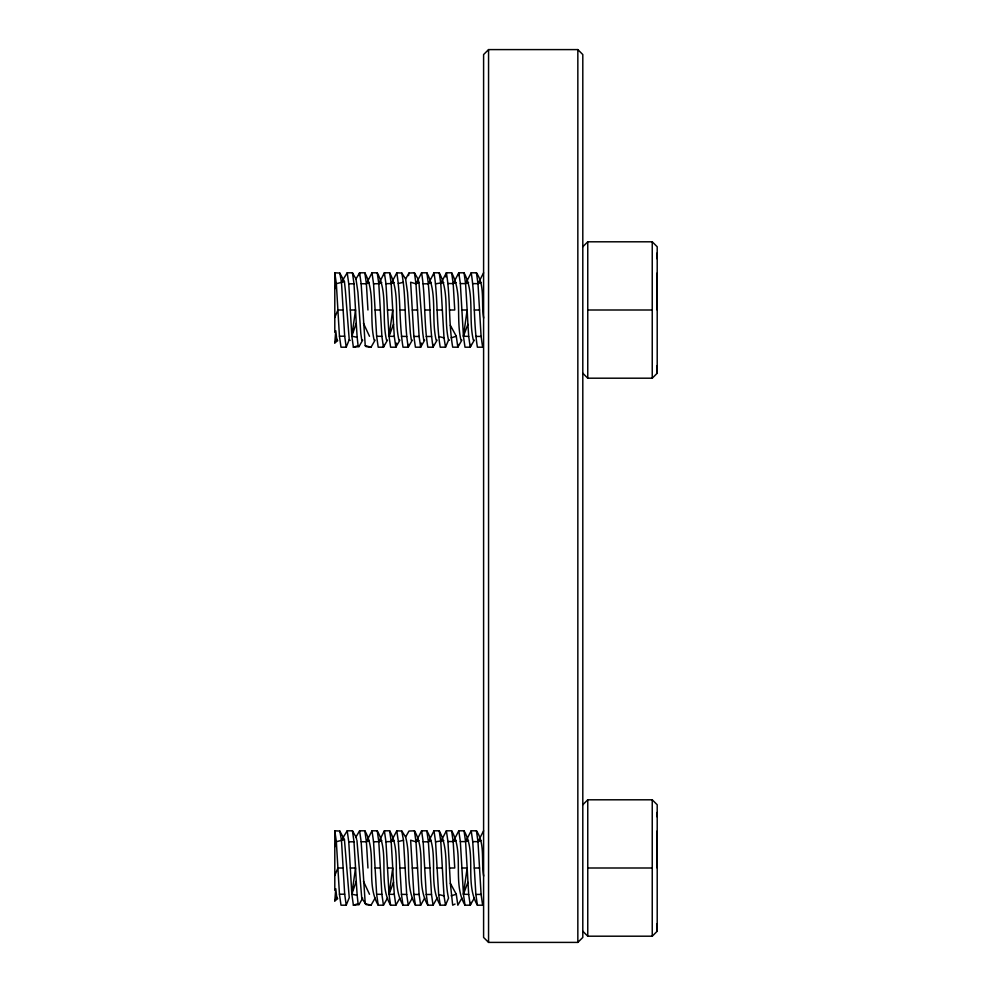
<?xml version="1.0" encoding="UTF-8"?>
<svg xmlns="http://www.w3.org/2000/svg" width="992" height="992" viewBox="0 0 992 992"><rect width="100%" height="100%" fill="white"/><g stroke="black" fill="none" stroke-linecap="round" stroke-linejoin="round"><path stroke-width="1.49" d="M577.84 942.4L577.84 49.6L488.56 49.6L483.6 54.56L483.6 937.44L488.56 942.4L577.84 942.4L582.8 937.44L582.8 54.56L577.84 49.6M657.2 816.912L657.2 804.76L652.24 799.8L587.76 799.8L587.76 936.2L652.24 936.2L657.2 931.24L657.2 812.386M657.2 258.912L657.2 246.76L652.24 241.8L587.76 241.8L587.76 378.2L652.24 378.2L657.2 373.24L657.2 252.886M652.24 799.8L652.24 936.2M652.24 241.8L652.24 378.2M657.2 868L657.2 830.961M657.2 310L657.2 272.961M389.645 272.8C400.632 293.012 393.799 318.134 398.945 340.107L399.9 340.095L395.845 347.2L390.6 347.2L389.05 336.325L392.745 310L391.183 283.551L389.645 272.8L384.388 272.8L378.795 283.712L381.895 336.325L383.445 347.2L378.2 347.2L376.65 336.288L373.55 283.749L372 272.8L377.233 272.8C388.244 293 381.387 318.134 386.545 340.107L387.5 340.095L383.445 347.2L383.83 344.484M421.228 343.071L420.658 347.2L415.412 347.2L413.862 336.437L410.638 282.224L415.995 283.824L418.971 282.559L418.016 279L414.433 272.8L408.977 273.048L405.616 279L407.526 292.404L410.39 333.213L411.345 340.107L412.3 340.095L408.245 347.2L403 347.2C399.007 322.586 400.805 297.402 396.8 272.8L401.81 273.048L405.616 279M433.442 344.435L433.058 347.2L427.812 347.2C423.795 322.598 425.605 297.402 421.6 272.8L426.833 272.8C437.832 293 430.987 318.134 436.145 340.107L437.1 340.095L433.058 347.2C429.028 322.598 430.85 297.402 426.833 272.8M445.805 276.929L446.388 272.8L451.633 272.8C462.644 293 455.787 318.134 460.945 340.107L461.9 340.095L457.833 347.2L452.687 347.163C448.434 322.611 450.517 297.377 446.388 272.8L440.783 283.514L444.007 337.85L445.532 347.163L440.212 347.2C436.195 322.598 438.018 297.402 434 272.8L439.22 272.8C450.244 292.987 443.387 318.134 448.545 340.107L445.532 347.163M399.9 898.095L395.845 905.2L390.6 905.2L389.05 894.325L392.745 868L391.183 841.551L389.645 830.8L384.388 830.8L378.795 841.712L381.895 894.325L383.445 905.2L378.2 905.2C365.192 882.892 377.915 853.132 364.845 830.8L359.6 830.8L355.979 837L356.624 839.244M359.216 275.553L359.6 272.8L364.845 272.8C375.832 293.012 368.999 318.134 374.145 340.107L375.1 340.095L371.033 347.2L366.147 346.605L365.242 345.712L361.15 283.762L359.6 272.8L355.979 279L357.914 292.169L360.79 333.213L361.745 340.107L362.7 340.095L358.992 346.605L353.388 347.2L351.838 336.189L348.762 283.848L347.212 272.8L352.445 272.8L355.979 279M358.992 346.605L358.087 345.712L357.17 337.33L351.838 336.189L355.545 310L353.995 283.762L352.445 272.8M384.003 275.503L384.388 272.8L385.95 283.712L389.05 336.325L394.295 336.362L395.845 347.2L396.428 343.12M408.642 344.46L408.245 347.2C404.079 322.685 406.41 297.476 401.81 273.048M433.603 275.54L434 272.8L428.395 283.786L423.162 283.824M362.7 898.095L358.992 904.605L353.388 905.2L351.838 894.189L355.545 868L353.995 841.762L352.445 830.8L347.212 830.8L341.471 840.162L344.683 894.189L346.22 905.2L341 905.2L339.45 894.251L336.35 841.712L334.8 830.8L339.81 831.073L344.435 839.567L349.246 897.686L346.22 905.2M458.403 275.54L458.788 272.8L464.033 272.8C475.032 293 468.187 318.134 473.345 340.107L474.3 340.095L470.233 347.2L464.988 347.2L463.438 336.214L460.338 283.576L458.788 272.8L453.183 283.576L454.745 310L449.5 310M471.014 344.398L470.233 347.2L468.695 336.424L463.438 336.214L467.145 310L465.583 283.613L464.033 272.8M464.988 905.2L463.438 894.226L467.145 868L465.583 841.613L464.033 830.8L458.788 830.8L453.183 841.576L454.745 868L449.5 868L447.938 841.514L446.388 830.8L451.633 830.8C464.715 853.12 452.005 882.892 464.988 905.2L470.233 905.2L474.3 898.095M408.555 275.602L408.977 273.048M471.014 902.398L470.233 905.2L468.695 894.424L467.145 868L461.9 868M458.602 344.447L457.833 347.2L456.283 336.226L450.331 325.277M334.8 288.697L336.35 283.712L334.8 272.8L339.81 273.073L344.435 281.567L345.39 290.681L349.246 339.686L346.22 347.2L341 347.2L339.45 336.251L336.35 283.712L344.435 281.567M334.8 846.697L336.35 841.712L344.435 839.567M351.838 336.189L356.252 323.218L355.545 310L350.3 310M358.992 904.605L358.087 903.712L357.17 895.33L351.838 894.189L356.252 881.218L355.545 868L350.3 868M389.05 336.325L393.514 324.21L392.745 310L387.5 310M395.845 905.2L394.295 894.362L389.05 894.325L393.514 882.21L392.745 868L387.5 868M463.438 336.214L467.926 324.347L467.145 310L461.9 310M468.695 894.424L463.438 894.226L467.926 882.347M334.8 317.465L337.9 310L343.145 310L344.683 336.189L346.22 347.2M334.8 875.465L337.9 868L343.145 868M418.971 282.559L422.79 333.213L423.745 340.107L424.7 340.095L420.658 347.2L419.108 336.462L415.995 283.824L421.6 272.8M420.658 905.2L419.108 894.462L415.995 841.824L421.6 830.8L426.833 830.8C439.927 853.12 427.168 882.917 440.212 905.2L445.532 905.163L448.545 898.107C443.387 876.134 450.244 850.987 439.22 830.8L434 830.8L428.395 841.786L431.508 894.499L433.058 905.2L427.812 905.2C414.78 882.917 427.527 853.12 414.433 830.8L408.977 831.048L405.616 837C411.606 859.047 404.352 884.864 415.412 905.2L420.658 905.2L424.7 898.095M367.945 310L366.395 283.749L372 272.8M367.945 868L366.395 841.749L372 830.8L377.233 830.8C390.327 853.12 377.592 882.905 390.6 905.2M483.65 318.06C481.07 303.155 485.348 285.956 476.445 272.8L471.2 272.8C475.205 297.402 473.42 322.586 477.388 347.2L482.645 347.2L481.095 336.424L477.983 283.65L483.6 272.8M464.033 830.8C477.115 853.12 464.392 882.892 477.388 905.2L482.645 905.2L481.095 894.424L477.983 841.65L483.6 830.8M460.338 283.576L465.583 283.613L471.2 272.8M458.788 830.8L460.338 841.576L465.583 841.613L471.2 830.8L476.445 830.8C485.348 843.956 481.07 861.155 483.65 876.06M385.95 283.712L391.183 283.551L396.8 272.8M384.388 830.8L385.95 841.712L391.183 841.551L396.8 830.8L401.81 831.048L405.616 837M445.532 905.163L444.007 895.85L440.783 841.514L446.388 830.8M334.8 342.897L336.722 339.103L335.767 330.696L334.8 342.897L337.689 340.715L336.722 339.103M334.8 900.897L336.722 897.103L335.767 888.696L334.8 900.897L337.689 898.715L336.722 897.103M389.645 830.8C402.715 853.132 389.992 882.905 403 905.2L408.245 905.2L412.3 898.095M433.058 905.2L437.1 898.095M356.946 840.36L361.745 898.107L366.147 904.605L371.033 905.2L375.1 898.095M383.445 905.2L387.5 898.095M461.9 898.095L457.833 905.2L456.283 894.226L450.331 883.277L449.5 868M347.212 272.8L341.471 282.162L343.145 310M582.8 246.76L587.76 241.8M582.8 804.76L587.76 799.8M455.055 904.072L452.687 905.163L450.331 883.277M415.412 905.2L413.862 894.437L410.638 840.224L415.995 841.824L418.971 840.559M428.395 283.786L431.371 282.559M421.6 830.8L423.162 841.824L428.395 841.786L431.371 840.559M361.15 283.762L366.395 283.749L369.371 282.559M359.6 830.8L361.15 841.762L366.395 841.749L369.371 840.559M373.55 283.749L378.795 283.712L381.771 282.559M372 830.8L373.55 841.749L378.795 841.712L381.771 840.559M472.738 283.613L477.983 283.65L480.971 282.559M471.2 830.8L472.738 841.613L477.983 841.65L480.971 840.559M465.583 283.613L468.571 282.559M465.583 841.613L468.571 840.559M447.938 283.514L453.183 283.576L456.171 282.559M447.938 841.514L453.183 841.576L456.171 840.559M391.183 283.551L394.171 282.559M391.183 841.551L394.171 840.559M435.562 283.786L443.771 282.559M451.174 337.85L456.283 336.226M434 830.8L435.562 841.786L443.771 840.559M451.174 895.85L456.283 894.226M353.388 347.2L358.087 345.712M353.388 905.2L358.087 903.712M398.338 283.551L403.471 282.224M403 905.2L401.45 894.362L398.338 841.551L403.471 840.224L401.81 831.048M348.762 283.848L353.995 283.762M347.212 830.8L348.762 841.848L353.995 841.762M339.45 336.251L344.683 336.189M339.45 894.251L344.683 894.189M448.545 340.107L449.5 340.095M375.1 310L380.345 310M399.9 310L405.145 310M412.3 310L417.545 310M424.7 310L429.945 310M437.1 310L442.345 310M474.3 310L479.545 310M587.76 310L652.24 310M475.862 336.424L481.095 336.424M375.1 868L380.345 868M399.9 868L405.145 868L406.695 894.437L408.245 905.2M412.3 868L417.545 868M423.162 841.824L424.7 868L429.945 868M435.562 841.786L437.1 868L442.345 868M472.738 841.613L474.3 868L479.545 868M587.76 868L652.24 868M474.3 868L475.862 894.424L481.095 894.424M426.262 336.462L431.508 336.499M376.65 336.288L381.895 336.325M413.862 336.437L419.108 336.462M424.7 868L426.262 894.462L431.508 894.499M373.55 841.749L376.65 894.288L381.895 894.325M413.862 894.437L419.108 894.462M401.45 336.362L406.695 336.437M401.45 894.362L406.695 894.437M438.662 336.499L444.007 337.85M437.1 868L438.662 894.499L444.007 895.85M365.242 345.712L371.033 347.2M371.033 905.2L365.242 903.712L361.15 841.762M349.246 339.686L350.213 340.405M582.8 373.24L587.76 378.2M582.8 931.24L587.76 936.2M352.445 830.8L355.979 837M363.419 323.218L369.495 336.288M363.419 881.218L369.495 894.288M339.81 273.073L341.471 282.162M339.81 831.073L341.471 840.162M439.22 272.8L440.783 283.514M439.22 830.8L440.783 841.514M438.662 894.499L440.212 905.2M451.633 272.8L453.183 283.576M377.233 272.8L378.795 283.712M451.633 830.8L453.183 841.576M426.262 894.462L427.812 905.2M396.8 830.8L398.338 841.551M377.233 830.8L378.795 841.712M476.445 272.8L477.983 283.65M414.433 272.8L415.995 283.824M476.445 830.8L477.983 841.65M475.862 894.424L477.388 905.2M364.845 272.8L366.395 283.749M426.833 830.8L428.395 841.786M414.433 830.8L415.995 841.824M376.65 894.288L378.2 905.2M364.845 830.8L366.395 841.749M467.926 324.347L468.695 336.424M393.514 324.21L394.295 336.362M393.514 882.21L394.295 894.362M356.252 323.218L357.17 337.33M356.252 881.218L357.17 895.33M460.338 841.576L463.438 894.226M403.471 840.224L405.145 868M385.95 841.712L389.05 894.325M348.762 841.848L351.838 894.189M657.2 365.614L657.2 373.24M657.2 923.614L657.2 931.24M488.56 49.6L488.56 942.4M334.8 272.8L334.8 332.283M334.8 830.8L334.8 890.283"/></g></svg>
